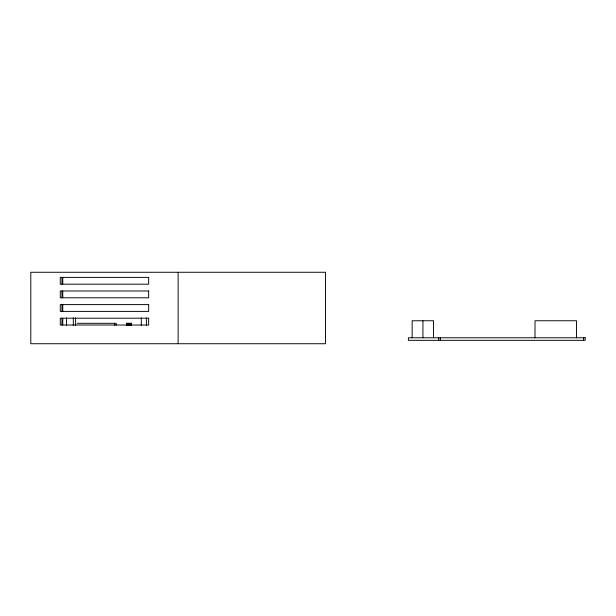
<?xml version="1.0" encoding="UTF-8"?>
<svg xmlns="http://www.w3.org/2000/svg" width="616" height="616" viewBox="0 0 616 616"><rect width="100%" height="100%" fill="white"/><g stroke="black" fill="none" stroke-linecap="round" stroke-linejoin="round"><path stroke-width="0.92" d="M77.162 323.308L116.193 323.308L116.193 325.202M126.388 323.308L131.485 323.308M583.498 337.768L583.498 340.325M576.461 337.768L576.461 320.759L535.011 320.759L535.011 337.768M440.355 337.768L440.355 340.325M438.661 337.768L438.661 340.325M433.533 337.768L433.533 320.759L412.142 320.759L412.142 337.768M422.93 320.759L422.93 337.768M178.132 272.272L178.132 343.728M146.4 317.794L146.4 325.31M141.303 317.794L141.303 325.31M131.4 323.308L131.485 325.202M131.146 323.308L131.146 325.202M130.738 323.308L130.738 325.202M129.599 323.308L129.599 325.202M128.936 323.308L128.936 325.202M128.274 323.308L128.274 325.202M127.658 323.308L127.658 325.202M127.135 323.308L127.135 325.202M126.727 323.308L126.727 325.202M126.472 323.308L126.472 325.202M114.491 323.308L114.491 325.202M75.583 317.794L75.583 325.31M73.304 317.794L73.304 325.31M66.489 317.794L66.489 325.31M62.755 277.377L62.755 284.184M62.755 290.991L62.755 297.79M62.755 304.597L62.755 311.403M62.755 318.21L62.755 325.009M61.97 277.377L61.97 284.184M61.97 290.991L61.97 297.79M61.97 304.597L61.97 311.403M61.97 318.21L61.97 325.009M325.464 272.272L30.8 272.272L30.8 343.728L325.464 343.728L325.464 272.272M148.664 277.377L60.268 277.377L60.268 284.184L148.664 284.184L148.664 277.377M148.664 290.991L60.268 290.991L60.268 297.79L148.664 297.79L148.664 290.991M148.664 304.597L60.268 304.597L60.268 311.403L148.664 311.403L148.664 304.597M148.664 318.21L60.268 318.21L60.268 325.009L148.664 325.009L148.664 318.21M585.2 337.768L408.4 337.768L408.4 340.325L585.2 340.325L585.2 337.768"/></g></svg>
